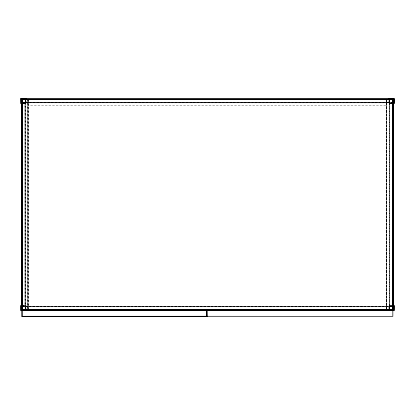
<?xml version="1.0" encoding="UTF-8"?>
<svg xmlns="http://www.w3.org/2000/svg" width="415" height="415" viewBox="0 0 415 415"><rect width="100%" height="100%" fill="white"/><g stroke="black" fill="none" stroke-linecap="round" stroke-linejoin="round"><path stroke-width="0.31" stroke-dasharray="2.08 1.56" d="M25.113 308.558L25.113 99.46M25.279 309.943L25.258 306.197L21.829 306.125M25.279 99.818L25.258 102.956L22.929 103.024M386.36 308.942L386.36 99.284M386.469 308.942L386.469 99.932M386.598 308.942L386.598 99.932M386.728 99.175L386.728 105.509L28.142 105.509M386.77 308.942L386.77 99.937L386.796 309.59M389.415 100.16L389.431 103.179L391.9 103.236M389.54 309.943L389.54 99.818M389.623 306.747L389.607 102.505M389.711 309.642L389.711 306.244L25.113 306.244M25.113 102.806L389.711 102.806L389.711 99.46M389.54 306.286L392.984 306.125M388.943 308.687L388.959 305.466L391.594 305.404M391.604 305.565L389.125 305.622L389.109 308.651M393.088 305.871L389.472 305.886L389.415 308.942M25.185 102.505L25.185 306.747L25.113 102.505M389.623 102.65L389.623 306.415M22.908 102.417L391.817 102.417M22.784 102.505L392.497 102.505M22.784 102.65L392.497 102.65M25.113 102.718L389.711 102.718M25.113 102.858L389.711 102.873M392.984 103.024L389.54 102.868M23.116 103.122L25.491 103.122L25.491 100.16M391.9 103.122L389.529 103.122L389.529 100.16M23.116 103.236L25.585 103.179L25.6 100.16M22.82 103.543L25.891 103.485L25.912 99.865M391.604 103.543L389.125 103.485L389.109 99.865M22.768 103.703L26.041 103.641L26.057 100.414M391.594 103.703L388.959 103.641L388.943 100.414M21.502 305.404L26 305.419L26.057 308.687M22.82 305.565L25.849 305.58L25.912 308.651M23.116 305.871L25.585 305.928L25.6 308.942M21.933 305.985L25.491 305.985L25.491 308.942M391.9 305.985L389.529 305.985L389.529 310.13M25.113 306.296L389.711 306.296M21.751 306.415L392.497 306.415M22.908 306.644L391.817 306.644M21.751 306.747L392.497 306.747M389.229 305.565L389.529 305.871M389.768 102.505L389.768 306.747M386.692 99.937L386.692 308.942M28.36 99.932L28.36 309.59M28.251 99.932L28.251 308.942M28.142 99.175L28.121 308.942M27.649 99.937L27.649 308.942M27.572 308.942L27.572 99.937L27.546 309.59M25.025 102.505L25.025 306.747L25.025 102.505"/><path stroke-width="0.62" d="M21.611 310.197L21.611 99.003M206.686 316.567L206.665 310.41M22.068 310.43L206.789 310.41L206.789 316.458L206.509 316.567L22.244 316.567M392.46 99.154L392.46 309.829L22.182 309.803M392.46 309.59L392.434 99.206M392.673 309.59L22.026 309.59L392.569 309.803L392.673 99.284M393.114 99.019L393.114 310.181M393.114 306.695L393.041 102.65M392.673 99.154L392.595 309.777M392.652 99.169L22.073 99.221M21.964 310.41L21.995 316.458L206.686 316.287M392.647 309.59L22.047 309.72L22.047 99.154M388.943 98.516L394.234 98.459L394.25 103.584L392.865 103.703M389.109 98.677L394.084 98.614L394.1 103.423L392.792 103.543M389.415 98.978L393.778 98.92L393.679 103.236M207.059 310.586L207.272 316.391M25.912 98.677L20.932 98.614L21.035 103.543M25.6 98.978L21.284 98.879L21.336 103.236M20.869 305.404L20.75 310.591L22.135 310.705M21.829 99.05L21.829 310.104M392.554 99.206L22.052 99.341M392.46 309.72L392.434 99.102M22.26 99.076L22.26 309.829L22.26 99.045M22.068 310.337L206.686 310.306M21.611 99.071L393.14 99.211M21.611 99.159L393.114 99.159M392.865 305.404L394.234 305.466L394.25 310.591L392.865 310.705M392.792 305.565L394.1 305.679L393.985 310.55L207.08 310.586M21.611 310.041L393.114 310.041M206.826 310.586L21.035 310.55L20.916 305.679L21.336 305.871L21.336 310.244L393.679 310.244L393.679 305.871M21.928 316.287L206.826 316.287M207.059 316.287L392.839 316.344L392.839 310.586M26.057 98.516L20.807 98.417L20.869 103.703M389.229 98.557L389.529 98.863M21.035 98.557L21.336 98.863M22.068 310.306L22.088 316.38M393.679 103.122L393.679 98.978L21.336 98.978L21.336 103.122M393.679 305.985L393.679 310.13L21.336 310.13L21.336 305.985M393.041 102.505L393.197 306.747L393.041 102.505"/></g></svg>
